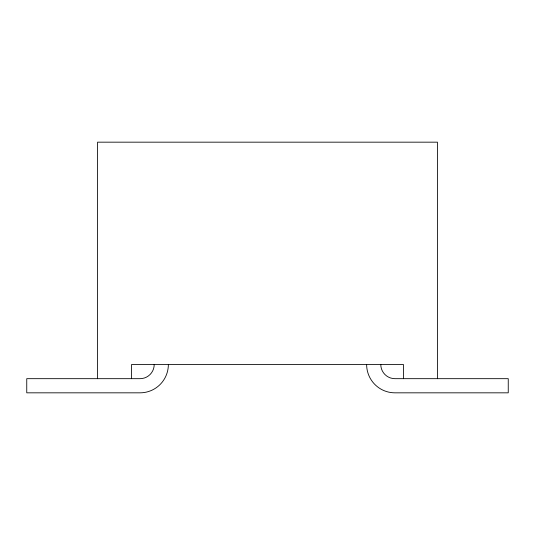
<?xml version="1.0" encoding="UTF-8"?>
<svg xmlns="http://www.w3.org/2000/svg" width="535" height="535" viewBox="0 0 535 535"><rect width="100%" height="100%" fill="white"/><g stroke="black" fill="none" stroke-linecap="round" stroke-linejoin="round"><path stroke-width="0.8" d="M437.443 378.673L437.443 142.17L97.557 142.17L97.557 378.673M403.45 378.673L403.45 364.509L131.55 364.509L131.55 378.673M366.635 364.509A28.322 28.322 0 0 0 394.957 392.83L508.25 392.83L508.25 378.673L394.957 378.673A14.164 14.164 0 0 1 380.793 364.509M168.364 364.509A28.322 28.322 0 0 1 140.043 392.83L26.75 392.83L26.75 378.673L140.043 378.673A14.164 14.164 0 0 0 154.207 364.509"/></g></svg>
